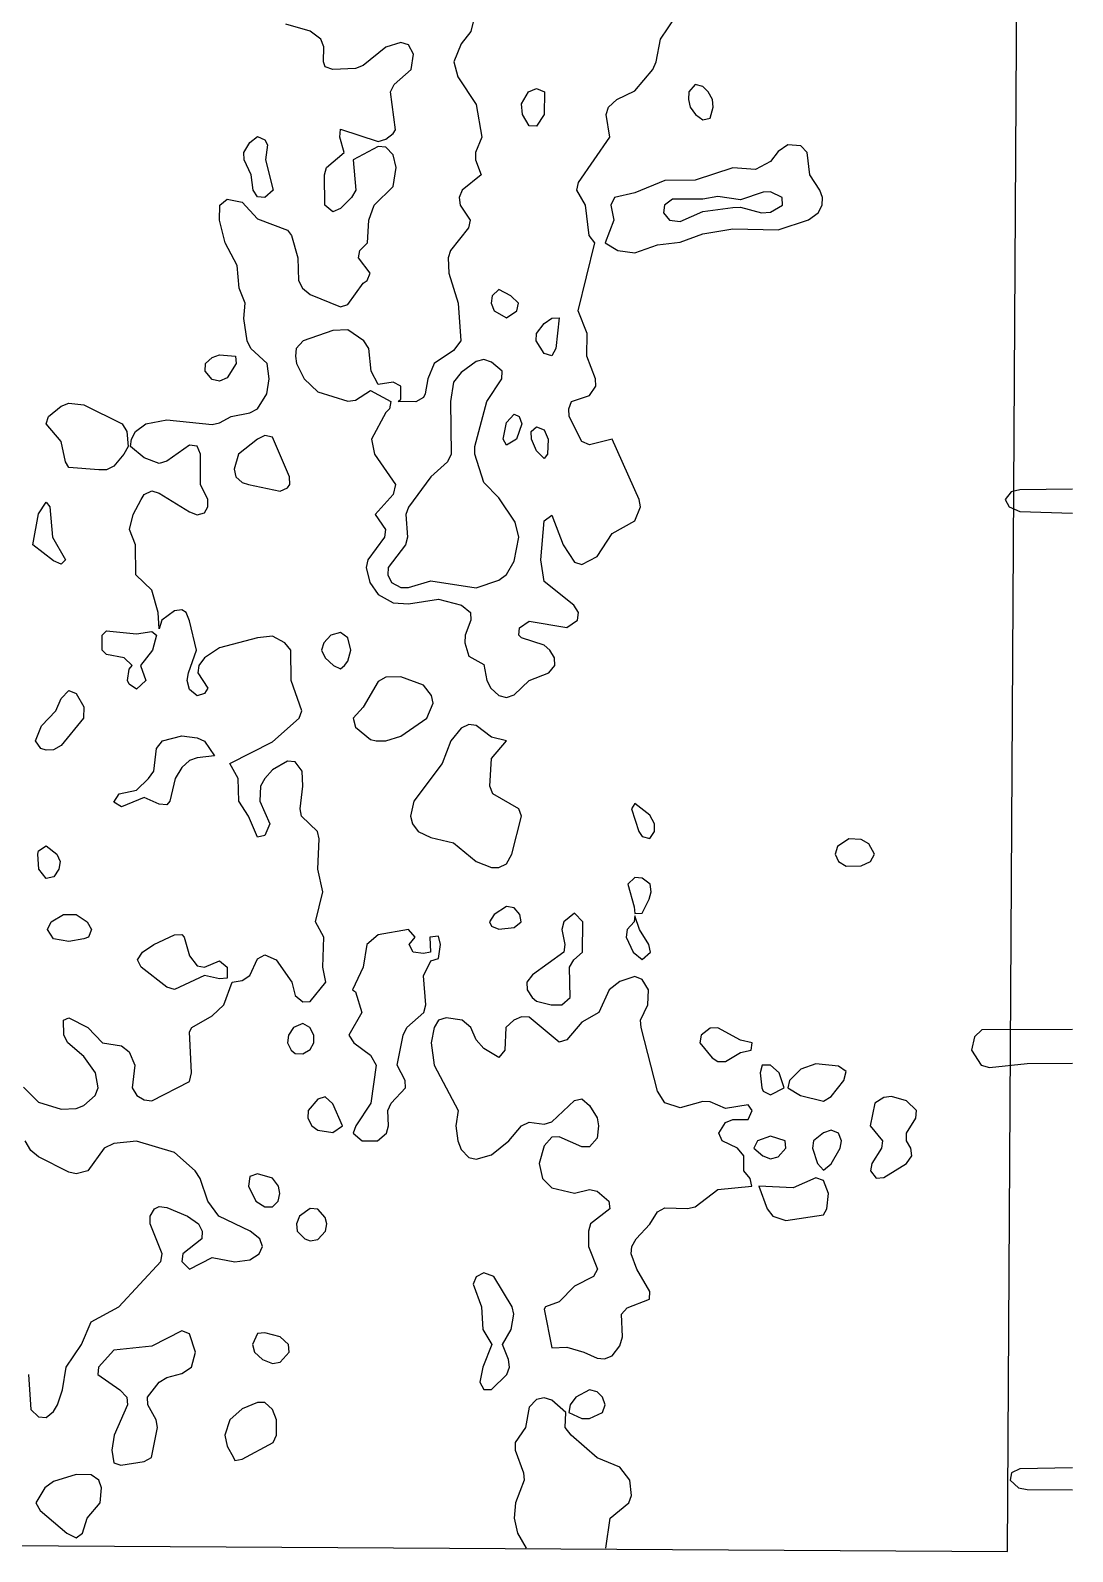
# Model space of a CAD drawing. Extents: x 425119 to 428731, y 1576976 to 1581037.
# Drawn here: x 428258 to 428672, y 1576976 to 1577581 of the extents above; entities that cross this region are included whole.
import ezdxf

# ---------------------------------------------------------------- set-up
doc = ezdxf.new("R2010")
doc.units = 21
doc.header["$MEASUREMENT"] = 0
for name, color, linetype in [('C-TOPO-MAJR', 3, 'Continuous'), ('C-TOPO-MINR', 8, 'Continuous'), ('G-ANNO-AOI', 6, 'Continuous')]:
    doc.layers.add(name, color=color, linetype=linetype)

msp = doc.modelspace()

# ---------------------------------------------------------------- linework, layer by layer
at = {"layer": 'C-TOPO-MAJR', "elevation": 65}
for points in [[(428438.46, 1577601.5), (428433.31, 1577580.5), (428429.5, 1577575.64), (428426.52, 1577568.5), (428428.14, 1577562.5), (428435.5, 1577551.47), (428437.7, 1577538.5), (428435.19, 1577532.5), (428435.2, 1577529.5), (428437.48, 1577523.5), (428429.84, 1577517.5), (428428.72, 1577514.5), (428429.07, 1577511.5), (428433.11, 1577505.5), (428432.39, 1577502.5), (428425.31, 1577493.5), (428424.38, 1577490.5), (428424.55, 1577484.5), (428428.24, 1577472.5), (428429.32, 1577457.5), (428426.5, 1577453.77), (428418.7, 1577448.5), (428416.25, 1577442.5), (428415.2, 1577436.5), (428414.5, 1577435.03), (428411.5, 1577433.35), (428404.48, 1577433.5), (428405.5, 1577434.42), (428405.54, 1577439.5), (428402.5, 1577441.1), (428396.5, 1577440.18), (428393.78, 1577445.5), (428392.79, 1577454.5), (428390.79, 1577457.5), (428384.5, 1577461.99), (428378.5, 1577461.61), (428366.69, 1577457.5), (428363.95, 1577454.5), (428363.59, 1577451.5), (428364.07, 1577448.5), (428367.08, 1577442.5), (428372.5, 1577437.29), (428384.5, 1577433.59), (428387.5, 1577433.99), (428393.5, 1577437.86), (428401.52, 1577433.5), (428401.02, 1577430.5), (428399.5, 1577429.13), (428393.91, 1577418.5), (428395.04, 1577412.5), (428403.36, 1577400.5), (428402.5, 1577396.42), (428395.28, 1577388.5), (428399.44, 1577382.5), (428399.07, 1577379.5), (428392.36, 1577370.5), (428391.72, 1577367.5), (428393.14, 1577361.5), (428396.5, 1577356.7), (428402.5, 1577353.42), (428408.5, 1577352.93), (428420.5, 1577354.8), (428429.62, 1577352.5), (428433.25, 1577349.5), (428433.37, 1577346.5), (428431.14, 1577340.5), (428430.96, 1577337.5), (428432.5, 1577332.15), (428438.5, 1577328.86), (428439.63, 1577322.5), (428441.25, 1577319.5), (428444.5, 1577316.54), (428447.5, 1577315.7), (428450.5, 1577316.86), (428456.5, 1577322.56), (428464.32, 1577325.5), (428466.76, 1577328.5), (428466.57, 1577331.5), (428464.71, 1577334.5), (428462.5, 1577336.56), (428453.5, 1577339.47), (428452.37, 1577340.5), (428452.69, 1577343.5), (428456.5, 1577346.06), (428471.5, 1577343.62), (428475.67, 1577346.5), (428476.1, 1577349.5), (428474.28, 1577352.5), (428462.5, 1577361.85), (428461.2, 1577370.5), (428462.5, 1577386.01), (428465.5, 1577388.24), (428470.08, 1577376.5), (428474.5, 1577369.59), (428477.5, 1577368.63), (428483.5, 1577371.8), (428489.5, 1577380.89), (428498.5, 1577385.99), (428500.8, 1577391.5), (428500.3, 1577394.5), (428489.5, 1577418.42), (428480.5, 1577416.19), (428477.5, 1577417.57), (428472.47, 1577427.5), (428472.23, 1577430.5), (428473.33, 1577433.5), (428480.5, 1577435.88), (428483.01, 1577439.5), (428482.9, 1577442.5), (428479.46, 1577451.5), (428479.56, 1577460.5), (428475.95, 1577469.5), (428482.57, 1577496.5), (428480.43, 1577499.5), (428478.94, 1577511.5), (428475.45, 1577517.5), (428476.08, 1577520.5), (428488.63, 1577538.5), (428487.17, 1577547.5), (428488.05, 1577550.5), (428491.43, 1577553.5), (428498.5, 1577556.96), (428505.62, 1577565.5), (428507.04, 1577568.5), (428508.69, 1577577.5), (428514.86, 1577586.5)], [(428255.5, 1577160.8), (428261.5, 1577154.86), (428270.5, 1577152.09), (428276.5, 1577152.29), (428279.5, 1577153.48), (428284.08, 1577157.5), (428285.17, 1577160.5), (428284.1, 1577166.5), (428279.5, 1577172.95), (428273.1, 1577178.5), (428271.63, 1577181.5), (428271.49, 1577187.5), (428273.5, 1577188.34), (428281.09, 1577184.5), (428286.91, 1577178.5), (428294.5, 1577177.19), (428297.5, 1577174.87), (428299.74, 1577169.5), (428298.69, 1577160.5), (428300.63, 1577157.5), (428303.5, 1577155.79), (428306.5, 1577155.31), (428321.5, 1577163.03), (428322.29, 1577166.5), (428321.5, 1577182.83), (428322.46, 1577184.5), (428330.5, 1577189.2), (428335.17, 1577193.5), (428338.53, 1577202.5), (428342.5, 1577203.27), (428345.5, 1577205.24), (428348.5, 1577211.84), (428351.5, 1577213.47), (428355.99, 1577211.5), (428362.23, 1577202.5), (428363.5, 1577197.27), (428366.5, 1577194.74), (428369.5, 1577194.87), (428375.75, 1577202.5), (428374.55, 1577208.5), (428374.97, 1577220.5), (428371.66, 1577226.5), (428374.57, 1577238.5), (428372.47, 1577247.5), (428373.01, 1577259.5), (428372.39, 1577262.5), (428366.04, 1577268.5), (428365.44, 1577271.5), (428366.6, 1577280.5), (428366.27, 1577286.5), (428363.5, 1577290.2), (428360.5, 1577290.48), (428354.5, 1577287.04), (428351.52, 1577283.5), (428349.77, 1577280.5), (428349.45, 1577274.5), (428353.47, 1577265.5), (428351.5, 1577260.84), (428348.5, 1577260.23), (428344.91, 1577268.5), (428341.1, 1577274.5), (428340.87, 1577283.5), (428337.5, 1577289.5), (428354.5, 1577298.13), (428365.17, 1577307.5), (428366.15, 1577310.5), (428361.93, 1577322.5), (428361.73, 1577334.5), (428359.46, 1577337.5), (428354.5, 1577340.1), (428348.5, 1577339.51), (428333.5, 1577335.44), (428327.47, 1577331.5), (428325.17, 1577328.5), (428324.89, 1577325.5), (428328.83, 1577319.5), (428327.5, 1577317.28), (428324.5, 1577316.41), (428321.5, 1577318.94), (428320.65, 1577322.5), (428321.15, 1577325.5), (428324.3, 1577334.5), (428321.5, 1577346.27), (428320.25, 1577349.5), (428318.5, 1577350.59), (428315.5, 1577350.14), (428310.52, 1577346.5), (428309.5, 1577343.09), (428309.03, 1577349.5), (428306.5, 1577358.38), (428300.23, 1577364.5), (428300.03, 1577376.5), (428297.7, 1577382.5), (428299.17, 1577388.5), (428302.34, 1577394.5), (428303.5, 1577396.43), (428306.5, 1577397.92), (428309.5, 1577396.98), (428321.5, 1577389.54), (428324.5, 1577388.44), (428327.5, 1577389.16), (428328.83, 1577391.5), (428328.78, 1577394.5), (428325.9, 1577400.5), (428325.93, 1577412.5), (428324.5, 1577415.7), (428321.5, 1577416.05), (428312.5, 1577409.65), (428309.5, 1577408.79), (428303.5, 1577411.02), (428298.02, 1577415.5), (428298.4, 1577418.5), (428300.12, 1577421.5), (428304.18, 1577424.5), (428312.5, 1577426.17), (428330.5, 1577424.34), (428333.5, 1577425), (428338.11, 1577427.5), (428345.5, 1577428.96), (428348.5, 1577430.53), (428352.21, 1577436.5), (428353.12, 1577442.5), (428352.35, 1577448.5), (428345.89, 1577454.5), (428344.38, 1577457.5), (428343.17, 1577466.5), (428343.6, 1577472.5), (428341.31, 1577478.5), (428340.49, 1577487.5), (428335.69, 1577496.5), (428333.41, 1577505.5), (428333.57, 1577511.5), (428336.5, 1577513.9), (428342.5, 1577512.66), (428348.5, 1577506.04), (428360.5, 1577501.51), (428362.01, 1577499.5), (428364.62, 1577490.5), (428364.82, 1577481.5), (428366.45, 1577478.5), (428369.5, 1577475.94), (428381.5, 1577471.06), (428384.5, 1577472.07), (428390.5, 1577480.43), (428392.15, 1577481.5), (428393.31, 1577484.5), (428388.68, 1577490.5), (428389.22, 1577493.5), (428392.26, 1577496.5), (428392.83, 1577505.5), (428394.91, 1577511.5), (428402.5, 1577518.93), (428403.68, 1577526.5), (428402.5, 1577531.47), (428399.5, 1577534.56), (428396.5, 1577534.89), (428386.62, 1577529.5), (428387.58, 1577517.5), (428385.85, 1577514.5), (428381.5, 1577510.24), (428378.5, 1577508.82), (428375.37, 1577511.5), (428375.11, 1577523.5), (428375.99, 1577526.5), (428382.95, 1577532.5), (428381.21, 1577538.5), (428381.5, 1577541.71), (428396.5, 1577536.79), (428399.5, 1577537.71), (428402.5, 1577540.04), (428403.36, 1577541.5), (428401.45, 1577556.5), (428402.81, 1577559.5), (428409.59, 1577565.5), (428410.54, 1577571.5), (428408.5, 1577575.19), (428405.5, 1577576.17), (428399.5, 1577574.31), (428390.5, 1577567.09), (428387.5, 1577565.87), (428378.5, 1577565.49), (428375.5, 1577566.57), (428374.72, 1577568.5), (428374.86, 1577574.5), (428373.69, 1577577.5), (428369.5, 1577580.71), (428359.8, 1577583.5)], [(428672.5, 1577398.64), (428651.5, 1577398.32), (428648.13, 1577397.5), (428645.66, 1577394.5), (428647.32, 1577391.5), (428651.5, 1577389.64), (428672.5, 1577389.03)], [(428672.5, 1577183.73), (428636.5, 1577183.67), (428633.5, 1577180.84), (428632.29, 1577175.5), (428636.22, 1577169.5), (428639.5, 1577168.63), (428654.5, 1577170.26), (428672.5, 1577170.34)], [(428257.56, 1577046.5), (428258.5, 1577032.69), (428261.5, 1577029.67), (428264.5, 1577029.53), (428267.5, 1577031.86), (428269.06, 1577034.5), (428271.1, 1577040.5), (428272.44, 1577049.5), (428278.58, 1577058.5), (428282.5, 1577067.5), (428293.37, 1577073.5), (428310.18, 1577091.5), (428310.69, 1577094.5), (428305.85, 1577106.5), (428305.89, 1577109.5), (428307.55, 1577112.5), (428309.5, 1577113.41), (428312.5, 1577113.01), (428320.75, 1577109.5), (428325.15, 1577106.5), (428326.55, 1577103.5), (428326.47, 1577100.5), (428318.89, 1577094.5), (428318.44, 1577091.5), (428321.5, 1577088.46), (428330.5, 1577093.09), (428339.5, 1577091.4), (428345.5, 1577092.13), (428349.23, 1577094.5), (428350.47, 1577097.5), (428349.49, 1577100.5), (428345.63, 1577103.5), (428333.23, 1577109.5), (428328.74, 1577115.5), (428325.73, 1577124.5), (428323.8, 1577127.5), (428315.5, 1577134.81), (428300.5, 1577139.28), (428291.5, 1577138.38), (428287.58, 1577136.5), (428281.1, 1577127.5), (428276.5, 1577126.3), (428273.5, 1577126.97), (428261.5, 1577133.08), (428258.5, 1577135.68), (428256.22, 1577139.5)], [(428487.03, 1576977.5), (428488.65, 1576989.5), (428496.19, 1576995.5), (428497.18, 1576998.5), (428496.59, 1577004.5), (428492.5, 1577009.7), (428483.5, 1577013.43), (428473.19, 1577022.5), (428470.8, 1577025.5), (428471.16, 1577031.5), (428465.5, 1577036.35), (428462.5, 1577037.22), (428459.5, 1577036.58), (428456.5, 1577033.51), (428455.12, 1577025.5), (428450.98, 1577019.5), (428450.9, 1577016.5), (428454.3, 1577007.5), (428454.52, 1577004.5), (428451.11, 1576995.5), (428450.54, 1576989.5), (428451.95, 1576983.5), (428455.36, 1576977.5)], [(428672.5, 1577009.48), (428651.5, 1577009.05), (428648.27, 1577007.5), (428647.69, 1577004.5), (428650.99, 1577001.5), (428654.5, 1577000.79), (428672.5, 1577000.66)]]:
    msp.add_lwpolyline(points, dxfattribs=at)
for points in [[(428522.64, 1577547.5), (428525.5, 1577545.38), (428528.5, 1577546.1), (428529.6, 1577550.5), (428529.33, 1577553.5), (428527.67, 1577556.5), (428525.5, 1577558.66), (428522.5, 1577559.44), (428519.99, 1577556.5), (428519.8, 1577553.5), (428520.55, 1577550.5), (428522.64, 1577547.5)], [(428456.5, 1577543.08), (428453.85, 1577547.5), (428453.5, 1577551.83), (428456.27, 1577556.5), (428459.5, 1577557.89), (428462.56, 1577556.5), (428462.52, 1577547.5), (428459.5, 1577542.88), (428456.5, 1577543.08)], [(428348.5, 1577514.79), (428346.85, 1577517.5), (428345.97, 1577523.5), (428343.27, 1577529.5), (428343.06, 1577532.5), (428345.5, 1577536.37), (428348.5, 1577538.76), (428351.5, 1577537.5), (428352.49, 1577535.5), (428351.79, 1577529.5), (428354.72, 1577517.5), (428351.5, 1577514.61), (428348.5, 1577514.79)], [(428491.72, 1577493.5), (428498.5, 1577492.56), (428507.5, 1577495.78), (428516.5, 1577496.83), (428525.5, 1577500.09), (428537.5, 1577502.12), (428555.5, 1577501.67), (428567.5, 1577505.61), (428571.44, 1577508.5), (428572.95, 1577511.5), (428573.11, 1577514.5), (428572.11, 1577517.5), (428568.04, 1577523.5), (428567, 1577532.5), (428564.5, 1577535.13), (428559.28, 1577535.5), (428555.5, 1577532.82), (428552.5, 1577528.8), (428546.5, 1577525.67), (428537.5, 1577526.3), (428522.5, 1577521.5), (428510.5, 1577521.36), (428498.5, 1577516.37), (428490.49, 1577514.5), (428488.99, 1577511.5), (428490.2, 1577505.5), (428486.74, 1577496.5), (428491.72, 1577493.5)], [(428462.5, 1577452.48), (428459.24, 1577457.5), (428459.44, 1577460.5), (428462.5, 1577464.5), (428465.5, 1577466.53), (428468.5, 1577466.74), (428467.11, 1577454.5), (428465.5, 1577451.63), (428462.5, 1577452.48)], [(428330.5, 1577442.25), (428327.71, 1577445.5), (428327.88, 1577448.5), (428330.5, 1577450.89), (428333.5, 1577452.04), (428339.82, 1577451.5), (428340.11, 1577448.5), (428336.5, 1577442.87), (428333.5, 1577441.57), (428330.5, 1577442.25)], [(428285.5, 1577406.28), (428273.5, 1577407.26), (428272.19, 1577409.5), (428270.5, 1577417.57), (428264.52, 1577424.5), (428265.53, 1577427.5), (428270.5, 1577431.53), (428273.5, 1577432.73), (428279.5, 1577432.17), (428294.82, 1577424.5), (428296.61, 1577421.5), (428297.12, 1577415.5), (428295.4, 1577412.5), (428291.5, 1577407.67), (428288.5, 1577406.3), (428285.5, 1577406.28)], [(428447.5, 1577416.11), (428446.19, 1577418.5), (428447.5, 1577425.09), (428450.5, 1577428.44), (428452.61, 1577427.5), (428453.61, 1577424.5), (428451.5, 1577418.5), (428447.5, 1577416.11)], [(428462.5, 1577410.8), (428459.5, 1577413.81), (428457.51, 1577418.5), (428457.35, 1577421.5), (428459.5, 1577423.35), (428462.5, 1577422.17), (428464.04, 1577418.5), (428463.8, 1577412.5), (428462.5, 1577410.8)], [(428345, 1577400.5), (428357.5, 1577397.81), (428360.5, 1577399.07), (428361.42, 1577400.5), (428361.2, 1577403.5), (428354.5, 1577419.22), (428351.5, 1577419.91), (428348.5, 1577418.47), (428340.93, 1577412.5), (428339.32, 1577406.5), (428339.93, 1577403.5), (428342.5, 1577401.24), (428345, 1577400.5)], [(428267.5, 1577370.14), (428259.23, 1577376.5), (428261.5, 1577388.78), (428264.5, 1577393.44), (428266.02, 1577391.5), (428267.07, 1577379.5), (428272.28, 1577370.5), (428270.5, 1577368.77), (428267.5, 1577370.14)], [(428300.5, 1577319.02), (428297.5, 1577320.99), (428296.81, 1577322.5), (428297.5, 1577327.02), (428298.68, 1577328.5), (428295.57, 1577331.5), (428288.5, 1577332.87), (428286.76, 1577334.5), (428286.75, 1577340.5), (428288.5, 1577342.27), (428300.5, 1577341.04), (428306.5, 1577341.98), (428308.4, 1577340.5), (428306.81, 1577334.5), (428302.07, 1577328.5), (428304.2, 1577322.5), (428300.5, 1577319.02)], [(428378.77, 1577328.5), (428381.5, 1577327.18), (428383.11, 1577328.5), (428384.5, 1577330.25), (428385.62, 1577334.5), (428384.5, 1577339.42), (428381.5, 1577341.57), (428377.73, 1577340.5), (428374.9, 1577337.5), (428374.02, 1577334.5), (428375.39, 1577331.5), (428378.77, 1577328.5)], [(428395.76, 1577298.5), (428399.5, 1577298.5), (428405.5, 1577300.31), (428415.79, 1577307.5), (428418.34, 1577313.5), (428417.71, 1577316.5), (428414.5, 1577320.65), (428405.5, 1577324), (428399.5, 1577323.87), (428396.5, 1577322.07), (428390.5, 1577311.9), (428386.6, 1577307.5), (428387.5, 1577303.94), (428393.5, 1577299.07), (428395.76, 1577298.5)], [(428264.5, 1577294.75), (428262.4, 1577295.5), (428260.31, 1577298.5), (428262.68, 1577304.5), (428268.39, 1577310.5), (428270.5, 1577315.34), (428273.5, 1577318.47), (428276.5, 1577317.27), (428279.5, 1577312.07), (428279.42, 1577307.5), (428270.5, 1577296.68), (428267.5, 1577294.97), (428264.5, 1577294.75)], [(428291.5, 1577274.1), (428293.5, 1577277.5), (428300.5, 1577278.9), (428305.19, 1577283.5), (428307.32, 1577286.5), (428308.4, 1577295.5), (428310.81, 1577298.5), (428318.5, 1577300.47), (428324.5, 1577299.72), (428327.5, 1577298.32), (428331.44, 1577292.5), (428324.5, 1577291.76), (428321.5, 1577290.65), (428318.5, 1577287.91), (428315.85, 1577283.5), (428313.72, 1577274.5), (428312.5, 1577273.09), (428309.5, 1577273.37), (428303.5, 1577276.01), (428294.5, 1577272.25), (428291.5, 1577274.1)], [(428435.41, 1577250.5), (428441.5, 1577248.13), (428444.5, 1577248.13), (428447.5, 1577249.63), (428449.58, 1577253.5), (428453.45, 1577268.5), (428452.46, 1577271.5), (428442.03, 1577277.5), (428440.94, 1577280.5), (428441.5, 1577291.43), (428447.53, 1577298.5), (428441.5, 1577299.97), (428435.5, 1577304.64), (428432.5, 1577305.01), (428429.5, 1577303.52), (428425.35, 1577298.5), (428421.93, 1577289.5), (428410.64, 1577274.5), (428409.34, 1577268.5), (428410.12, 1577265.5), (428412.36, 1577262.5), (428417.5, 1577260.1), (428426.5, 1577257.96), (428435.41, 1577250.5)], [(428500.11, 1577262.5), (428501.5, 1577260.49), (428504.5, 1577259.71), (428506.38, 1577262.5), (428506.3, 1577265.5), (428504.5, 1577268.9), (428498.5, 1577273.58), (428497.14, 1577271.5), (428500.11, 1577262.5)], [(428264.5, 1577243.79), (428261.63, 1577247.5), (428261.24, 1577253.5), (428261.5, 1577254.76), (428264.5, 1577256.79), (428268.79, 1577253.5), (428270.07, 1577250.5), (428269.62, 1577247.5), (428267.54, 1577244.5), (428264.5, 1577243.79)], [(428579.44, 1577250.5), (428582.5, 1577248.68), (428588.5, 1577248.84), (428592.23, 1577250.5), (428593.83, 1577253.5), (428591.5, 1577257.55), (428588.5, 1577259.27), (428583.61, 1577259.5), (428579.09, 1577256.5), (428578.13, 1577253.5), (428579.44, 1577250.5)], [(428498.25, 1577232.5), (428498.5, 1577229.82), (428501.5, 1577230.01), (428504.22, 1577235.5), (428505.07, 1577238.5), (428504.56, 1577241.5), (428501.5, 1577243.97), (428498.5, 1577244.15), (428495.79, 1577241.5), (428498.25, 1577232.5)], [(428440.79, 1577226.5), (428441.5, 1577224.89), (428444.5, 1577223.57), (428450.5, 1577224.25), (428453.29, 1577226.5), (428452.87, 1577229.5), (428450.5, 1577232.13), (428447.5, 1577232.61), (428442.6, 1577229.5), (428440.79, 1577226.5)], [(428267.5, 1577219.75), (428265.14, 1577223.5), (428266.49, 1577226.5), (428271.38, 1577229.5), (428276.5, 1577229.45), (428280.85, 1577226.5), (428282.61, 1577223.5), (428281.42, 1577220.5), (428279.5, 1577219.73), (428273.5, 1577218.75), (428267.5, 1577219.75)], [(428465.24, 1577193.5), (428469.46, 1577193.5), (428472.86, 1577196.5), (428472.53, 1577208.5), (428474.29, 1577211.5), (428477.73, 1577214.5), (428477.84, 1577226.5), (428474.5, 1577229.99), (428470.27, 1577226.5), (428469.52, 1577223.5), (428470.74, 1577217.5), (428470.27, 1577214.5), (428457.85, 1577205.5), (428455.54, 1577202.5), (428455.78, 1577199.5), (428457.66, 1577196.5), (428459.5, 1577194.98), (428465.24, 1577193.5)], [(428497.85, 1577214.5), (428501.5, 1577211.57), (428504.76, 1577214.5), (428504.13, 1577217.5), (428500.37, 1577223.5), (428498.5, 1577228.87), (428498.22, 1577226.5), (428495.49, 1577223.5), (428495.08, 1577220.5), (428497.85, 1577214.5)], [(428312.5, 1577200.54), (428302.34, 1577208.5), (428300.81, 1577211.5), (428302.9, 1577214.5), (428307.34, 1577217.5), (428315.5, 1577221.32), (428318.5, 1577221.52), (428319.4, 1577220.5), (428321.5, 1577213.01), (428324.5, 1577209.11), (428327.5, 1577208.47), (428333.5, 1577211.06), (428336.45, 1577208.5), (428336.5, 1577204.19), (428333.5, 1577203.89), (428327.5, 1577205.15), (428315.5, 1577199.58), (428312.5, 1577200.54)], [(428390.13, 1577139.5), (428396.27, 1577139.5), (428399.81, 1577142.5), (428400.64, 1577145.5), (428400.38, 1577151.5), (428401.7, 1577154.5), (428407.38, 1577160.5), (428407.24, 1577163.5), (428404.07, 1577169.5), (428406.41, 1577181.5), (428407.92, 1577184.5), (428414.67, 1577190.5), (428415.4, 1577193.5), (428414.5, 1577205.11), (428417.5, 1577211.04), (428420.5, 1577211.96), (428421.23, 1577217.5), (428420.5, 1577220.82), (428417.1, 1577220.5), (428417.24, 1577214.5), (428414.5, 1577213.99), (428410.42, 1577214.5), (428408.88, 1577217.5), (428411.21, 1577220.5), (428408.5, 1577223.54), (428396.5, 1577221.35), (428392, 1577217.5), (428390.49, 1577208.5), (428386.35, 1577199.5), (428387.5, 1577198.75), (428390, 1577190.5), (428384.81, 1577181.5), (428386.79, 1577178.5), (428393.5, 1577173.59), (428395.74, 1577169.5), (428393.63, 1577154.5), (428387.57, 1577145.5), (428386.61, 1577142.5), (428390.13, 1577139.5)], [(428478.31, 1577055.5), (428483.5, 1577053.04), (428486.5, 1577052.82), (428489.5, 1577053.99), (428492.5, 1577057.96), (428493.68, 1577061.5), (428493.25, 1577070.5), (428495.5, 1577073.11), (428504.38, 1577076.5), (428504.46, 1577079.5), (428499.36, 1577088.5), (428497.1, 1577094.5), (428497.39, 1577097.5), (428499.1, 1577100.5), (428504.5, 1577106.33), (428507.5, 1577111.25), (428510.5, 1577112.85), (428519.5, 1577112.52), (428522.5, 1577113.25), (428531.5, 1577120.06), (428544.97, 1577121.5), (428544.41, 1577124.5), (428541.86, 1577127.5), (428541.81, 1577133.5), (428539.28, 1577136.5), (428533.26, 1577139.5), (428531.91, 1577142.5), (428534.5, 1577146.73), (428537.5, 1577147.94), (428543.5, 1577147.91), (428545.22, 1577151.5), (428543.5, 1577153.75), (428534.5, 1577152.29), (428528.5, 1577155), (428525.5, 1577155.08), (428516.5, 1577152.65), (428510.5, 1577154.6), (428507.5, 1577159.27), (428501.1, 1577184.5), (428500.74, 1577187.5), (428503.63, 1577193.5), (428503.99, 1577199.5), (428501.5, 1577203.62), (428498.5, 1577204.81), (428492.5, 1577202.77), (428488.27, 1577199.5), (428484.17, 1577190.5), (428477.5, 1577186.61), (428471.5, 1577179.64), (428468.5, 1577178.75), (428456.5, 1577188.67), (428453.5, 1577188.82), (428450.37, 1577187.5), (428447.31, 1577184.5), (428446.83, 1577175.5), (428444.5, 1577172.64), (428438.5, 1577176.23), (428435.5, 1577179.57), (428433.3, 1577184.5), (428429.84, 1577187.5), (428423.5, 1577188.39), (428420.5, 1577187.39), (428418.7, 1577184.5), (428417.58, 1577178.5), (428418.81, 1577169.5), (428428.33, 1577151.5), (428427.41, 1577145.5), (428428.14, 1577139.5), (428429.5, 1577135.96), (428432.5, 1577132.9), (428435.5, 1577132.16), (428441.5, 1577133.94), (428448.47, 1577139.5), (428453.5, 1577145.48), (428456.5, 1577146.89), (428462.5, 1577146.07), (428465.5, 1577147.08), (428474.5, 1577155.53), (428477.5, 1577156.11), (428480.5, 1577153.55), (428483.5, 1577148.63), (428484.12, 1577145.5), (428483.5, 1577140.53), (428480.5, 1577137.06), (428477.5, 1577137.14), (428468.5, 1577141.02), (428465.5, 1577140.95), (428462.5, 1577137.53), (428460.52, 1577130.5), (428461.84, 1577124.5), (428465.5, 1577120.72), (428474.5, 1577118.62), (428480.5, 1577120.06), (428483.5, 1577119.44), (428488.18, 1577115.5), (428488.59, 1577112.5), (428480.9, 1577106.5), (428480.09, 1577103.5), (428480.12, 1577097.5), (428483.63, 1577088.5), (428482.04, 1577085.5), (428474.5, 1577081.7), (428468.5, 1577075.51), (428463.05, 1577073.5), (428462.5, 1577072.51), (428465.5, 1577057.14), (428471.5, 1577057.45), (428478.31, 1577055.5)], [(428361.92, 1577175.5), (428363.5, 1577174.17), (428366.5, 1577174.08), (428369.5, 1577175.78), (428370.99, 1577178.5), (428370.88, 1577181.5), (428369.4, 1577184.5), (428366.5, 1577186.14), (428362.81, 1577184.5), (428360.84, 1577181.5), (428360.52, 1577178.5), (428361.92, 1577175.5)], [(428529.28, 1577172.5), (428531.5, 1577171.06), (428534.5, 1577171.06), (428540.5, 1577174.65), (428544.79, 1577175.5), (428545.17, 1577178.5), (428540.5, 1577179.56), (428531.5, 1577184.4), (428528.5, 1577184.21), (428524.82, 1577181.5), (428524.34, 1577178.5), (428529.28, 1577172.5)], [(428548.94, 1577160.5), (428549.5, 1577159.28), (428552.5, 1577157.82), (428557.88, 1577160.5), (428555.85, 1577166.5), (428552.5, 1577169.53), (428549.16, 1577169.5), (428548.35, 1577166.5), (428548.94, 1577160.5)], [(428564.39, 1577157.5), (428573.5, 1577155.29), (428576.5, 1577157.07), (428581.57, 1577163.5), (428582.5, 1577167.02), (428579.5, 1577169.2), (428570.5, 1577170.07), (428564.5, 1577168.02), (428559.99, 1577163.5), (428559.27, 1577160.5), (428564.39, 1577157.5)], [(428370.2, 1577145.5), (428372.5, 1577143.67), (428378.5, 1577142.72), (428382.34, 1577145.5), (428378.5, 1577154.15), (428375.5, 1577156.91), (428372.5, 1577156.09), (428368.7, 1577151.5), (428368.58, 1577148.5), (428370.2, 1577145.5)], [(428592.16, 1577127.5), (428594.5, 1577124.6), (428597.5, 1577124.87), (428606.54, 1577130.5), (428608.57, 1577133.5), (428608.16, 1577136.5), (428606.43, 1577139.5), (428606.44, 1577142.5), (428610.19, 1577148.5), (428610.44, 1577151.5), (428606.5, 1577155.37), (428600.5, 1577157.08), (428597.5, 1577156.74), (428593.97, 1577154.5), (428592.09, 1577145.5), (428596.96, 1577139.5), (428596.53, 1577136.5), (428592.66, 1577130.5), (428592.16, 1577127.5)], [(428571.15, 1577130.5), (428573.5, 1577127.78), (428576.5, 1577130.38), (428580.11, 1577136.5), (428580.61, 1577139.5), (428579.45, 1577142.5), (428576.5, 1577143.68), (428573.5, 1577142.59), (428569.52, 1577139.5), (428569.08, 1577136.5), (428571.15, 1577130.5)], [(428549.43, 1577133.5), (428552.5, 1577132.35), (428555.5, 1577133.08), (428558.56, 1577136.5), (428558.29, 1577139.5), (428552.5, 1577141.28), (428547.29, 1577139.5), (428545.81, 1577136.5), (428549.43, 1577133.5)], [(428347.89, 1577115.5), (428351.5, 1577113.23), (428354.5, 1577113.29), (428356.73, 1577115.5), (428357.43, 1577118.5), (428356.88, 1577121.5), (428354.5, 1577124.69), (428348.5, 1577126.32), (428345.5, 1577125.28), (428344.99, 1577121.5), (428347.89, 1577115.5)], [(428553.35, 1577109.5), (428558.5, 1577107.74), (428573.5, 1577110), (428574.89, 1577112.5), (428575.53, 1577118.5), (428573.5, 1577123.73), (428570.5, 1577124.76), (428561.5, 1577120.85), (428547.74, 1577121.5), (428551.17, 1577112.5), (428553.35, 1577109.5)], [(428367.32, 1577100.5), (428369.5, 1577099.68), (428372.5, 1577100.27), (428375.59, 1577103.5), (428376.15, 1577106.5), (428375.5, 1577109), (428372.5, 1577112.34), (428369.5, 1577112.57), (428365.28, 1577109.5), (428364.04, 1577106.5), (428364.37, 1577103.5), (428367.32, 1577100.5)], [(428436.97, 1577043.5), (428438.5, 1577040.55), (428441.5, 1577040.65), (428447.7, 1577046.5), (428448.64, 1577049.5), (428448.37, 1577052.5), (428445.92, 1577058.5), (428449.38, 1577064.5), (428450.47, 1577070.5), (428449.75, 1577073.5), (428442.47, 1577085.5), (428438.5, 1577086.98), (428435.5, 1577085.35), (428434.29, 1577082.5), (428437.6, 1577073.5), (428438.14, 1577064.5), (428441.69, 1577058.5), (428438.14, 1577049.5), (428436.97, 1577043.5)], [(428294.29, 1577010.5), (428303.5, 1577011.95), (428306.37, 1577013.5), (428308.77, 1577025.5), (428308.31, 1577028.5), (428304.92, 1577034.5), (428304.78, 1577037.5), (428309.52, 1577043.5), (428312.5, 1577045.37), (428318.5, 1577047), (428322.29, 1577049.5), (428323.92, 1577055.5), (428321.5, 1577062.67), (428318.5, 1577063.87), (428306.5, 1577057.81), (428291.5, 1577056.2), (428285.33, 1577049.5), (428285.12, 1577046.5), (428293.89, 1577040.5), (428296.6, 1577037.5), (428296.85, 1577034.5), (428291.61, 1577022.5), (428290.61, 1577016.5), (428291.5, 1577011.42), (428294.29, 1577010.5)], [(428350.49, 1577052.5), (428354.5, 1577050.96), (428357.5, 1577051.42), (428361.19, 1577055.5), (428360.83, 1577058.5), (428357.5, 1577061.55), (428351.5, 1577063.17), (428348.5, 1577062.89), (428346.61, 1577058.5), (428347.33, 1577055.5), (428350.49, 1577052.5)], [(428472.25, 1577031.5), (428477.5, 1577029.13), (428480.5, 1577029.04), (428485.71, 1577031.5), (428486.68, 1577034.5), (428485.61, 1577037.5), (428483.5, 1577039.67), (428480.5, 1577040.45), (428475.11, 1577037.5), (428472.81, 1577034.5), (428472.25, 1577031.5)], [(428338.97, 1577013.5), (428339.5, 1577012.37), (428342.5, 1577012.94), (428354.74, 1577019.5), (428356.16, 1577022.5), (428356.1, 1577028.5), (428354.5, 1577032.65), (428351.5, 1577035.47), (428348.5, 1577035.48), (428342.5, 1577032.96), (428337.57, 1577028.5), (428335.53, 1577022.5), (428336.5, 1577018.08), (428338.97, 1577013.5)], [(428272.71, 1576983.5), (428276.5, 1576981.66), (428279.01, 1576983.5), (428280.83, 1576989.5), (428286.02, 1576995.5), (428286.56, 1577001.5), (428285.5, 1577004.5), (428282.5, 1577006.69), (428276.5, 1577006.83), (428267.5, 1577003.96), (428264.01, 1577001.5), (428260.44, 1576995.5), (428262.16, 1576992.5), (428272.71, 1576983.5)]]:
    msp.add_lwpolyline(points, close=True, dxfattribs=at)
at = {"layer": 'C-TOPO-MINR', "elevation": 66}
for points in [[(428512.32, 1577505.5), (428516.5, 1577504.98), (428525.5, 1577509.04), (428537.5, 1577510.56), (428540.5, 1577510.71), (428548.82, 1577508.5), (428552.5, 1577508.7), (428557.2, 1577511.5), (428557.09, 1577514.5), (428552.5, 1577516.82), (428549.5, 1577516.71), (428540.5, 1577513.58), (428531.5, 1577514.93), (428525.5, 1577513.86), (428513.5, 1577513.9), (428510.33, 1577511.5), (428509.89, 1577508.5), (428512.32, 1577505.5)], [(428442.66, 1577469.5), (428447.5, 1577466.7), (428451.57, 1577469.5), (428452.32, 1577472.5), (428449.27, 1577475.5), (428444.5, 1577477.94), (428441.77, 1577475.5), (428441.48, 1577472.5), (428442.66, 1577469.5)], [(428401.8, 1577361.5), (428405.5, 1577359.45), (428408.5, 1577359.46), (428417.5, 1577362.15), (428435.5, 1577359.41), (428444.5, 1577362.36), (428447.5, 1577364.69), (428450.5, 1577369.97), (428452.37, 1577379.5), (428451, 1577385.5), (428444.5, 1577395.16), (428438.5, 1577401.18), (428434.86, 1577412.5), (428434.86, 1577415.5), (428439.67, 1577433.5), (428445.71, 1577442.5), (428445.74, 1577445.5), (428441.5, 1577449.07), (428438.5, 1577450.1), (428435.5, 1577449.31), (428429.5, 1577444.93), (428426.5, 1577441.19), (428425.28, 1577433.5), (428425.49, 1577412.5), (428424.09, 1577409.5), (428417.43, 1577403.5), (428408.5, 1577391.47), (428407.46, 1577388.5), (428408.19, 1577379.5), (428407.39, 1577376.5), (428400.54, 1577367.5), (428400.3, 1577364.5), (428401.8, 1577361.5)]]:
    msp.add_lwpolyline(points, close=True, dxfattribs=at)
at = {"layer": 'G-ANNO-AOI'}
msp.add_lwpolyline([(428646.7, 1576976.16), (428670.47, 1580975.86), (425143.3, 1580996.99), (425119.16, 1576997.28), (428646.7, 1576976.16)], close=True, dxfattribs=at)

doc.saveas('drawing.dxf')
